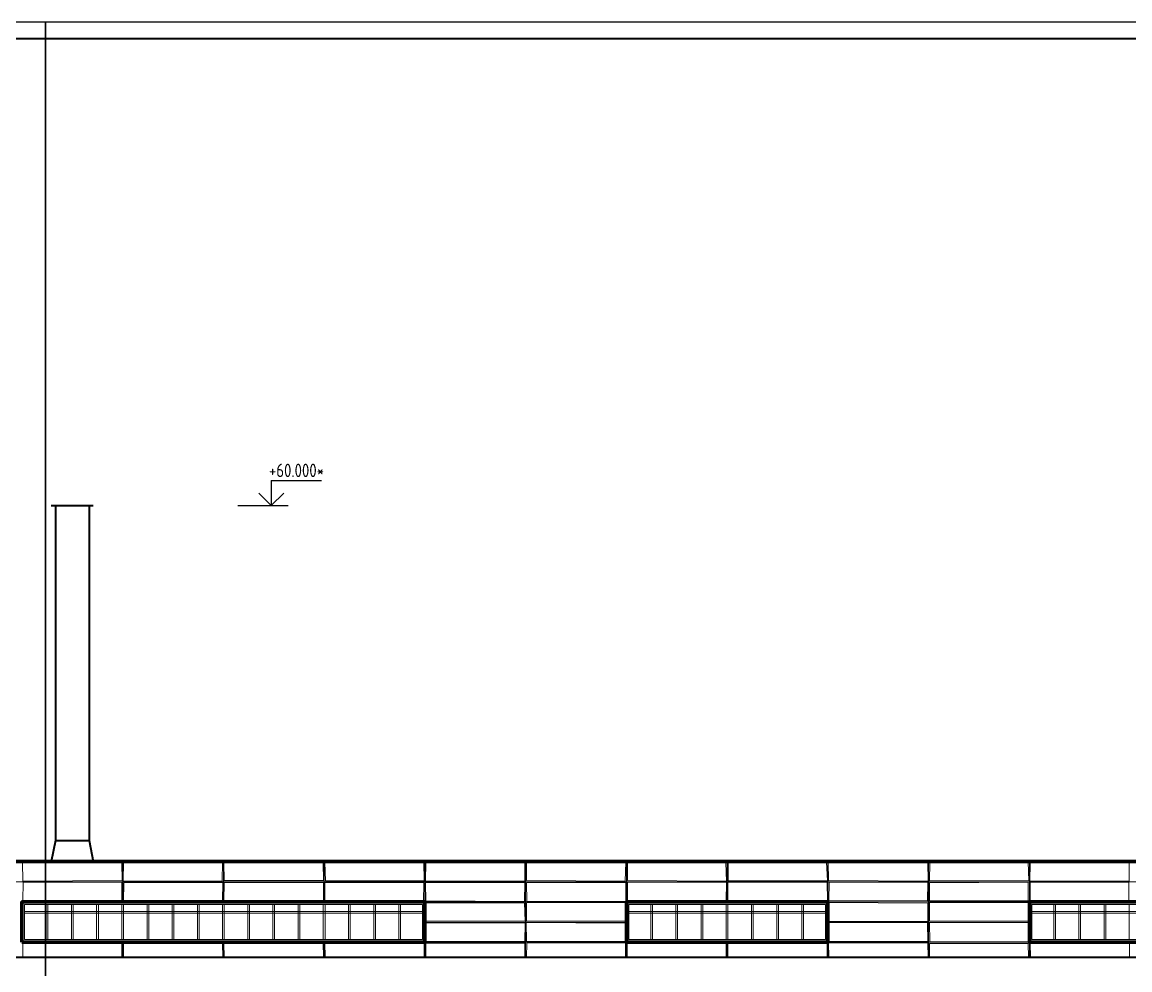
# Model space of a CAD drawing. Extents: x -50000 to 1632000, y -47600 to 308800.
# Drawn here: x 1126013 to 1191984, y 252350 to 308800 of the extents above; entities that cross this region are included whole.
import ezdxf
from ezdxf.enums import TextEntityAlignment as Align

# ---------------------------------------------------------------- set-up
doc = ezdxf.new("R2010")
doc.units = 0
doc.header["$MEASUREMENT"] = 0
doc.layers.get('Defpoints').update_dxf_attribs({"color": 6})
doc.layers.add('1', color=7, linetype='Continuous')
doc.styles.get("Standard").update_dxf_attribs({"font": 'isocpeur.ttf'})

msp = doc.modelspace()

# ---------------------------------------------------------------- linework, layer by layer
at = {"layer": '1', "linetype": 'Continuous'}
for p, q in [((1140850, 281500), (1143850, 281500)), ((1140850, 281500), (1140850, 280000)), ((1140100, 280750), (1140850, 280000)), ((1140850, 280000), (1141600, 280750)), ((1138850, 280000), (1141850, 280000))]:
    msp.add_line(p, q, dxfattribs=at)
at = {"layer": '1', "linetype": 'Continuous', "lineweight": 35}
for p, q in [((1127750, 280000), (1130250, 280000)), ((1128000, 279999.9), (1128000, 260050)), ((1130000, 279999.9), (1130000, 260050)), ((1128000, 260050), (1127750.1, 258800.1)), ((1130000, 260050), (1130249.9, 258800.1))]:
    msp.add_line(p, q, dxfattribs=at)
at = {"layer": '1', "lineweight": 35}
msp.add_line((1128000, 260050), (1130000, 260050), dxfattribs=at)
at = {"layer": '1', "color": 8, "linetype": 'Continuous', "lineweight": 13}
for p, q in [((1240300, 258800), (838000, 258800)), ((1132000, 258800), (1132000, 256400)), ((1138000, 258800), (1138000, 256400)), ((1144000, 258800), (1144000, 256400)), ((1150000, 258800), (1150000, 256400)), ((1156000, 258800), (1156000, 253100)), ((1162000, 258800), (1162000, 256400)), ((1168000, 258800), (1168000, 256400)), ((1174000, 258800), (1174000, 256400)), ((1180000, 258800), (1180000, 253100)), ((1186000, 258800), (1186000, 256400)), ((1240300, 257600), (838000, 257600)), ((1162000, 256400), (1150000, 256400)), ((1186000, 256400), (1174000, 256400)), ((1162000, 255200), (1150000, 255200)), ((1186000, 255200), (1174000, 255200)), ((1132000, 254000), (1132000, 253100)), ((1138000, 254000), (1138000, 253100)), ((1144000, 253100), (1144000, 254000)), ((1150000, 254000), (1150000, 253100)), ((1162000, 254000), (1150000, 254000)), ((1162000, 254000), (1162000, 253100)), ((1168000, 254000), (1168000, 253100)), ((1174000, 254000), (1174000, 253100)), ((1186000, 254000), (1174000, 254000)), ((1186000, 254000), (1186000, 253100))]:
    msp.add_line(p, q, dxfattribs=at)
at = {"layer": '1', "color": 8, "linetype": 'Continuous', "lineweight": 9}
for p, q in [((1126038.5, 258773.3), (1131958.2, 258729.9)), ((1126044.5, 257630.5), (1126038.5, 258773.3)), ((1131966.6, 257662.8), (1131958.2, 258729.9)), ((1132037.6, 257645), (1132044, 258756.5)), ((1132044, 258756.5), (1137936.1, 258775)), ((1137926.9, 257641.5), (1137936.1, 258775)), ((1138028.8, 258731.6), (1143937.7, 258732.7)), ((1138037.7, 257664.6), (1138028.8, 258731.6)), ((1143951.8, 257668.2), (1143937.7, 258732.7)), ((1144032.3, 258734.7), (1149942.6, 258755)), ((1144071.9, 257659.3), (1144032.3, 258734.7)), ((1149965.4, 257654.5), (1149942.6, 258755)), ((1150027.3, 257633.1), (1150046.4, 258760.7)), ((1150046.4, 258760.7), (1155943.3, 258742.3)), ((1155952.8, 257643.3), (1155943.3, 258742.3)), ((1156043.5, 257669.1), (1156044.1, 258739.3)), ((1156044.1, 258739.3), (1161962.6, 258767.1)), ((1161927, 257639.1), (1161962.6, 258767.1)), ((1162061.4, 257663.6), (1162065.9, 258739.6)), ((1162065.9, 258739.6), (1167928, 258726.4)), ((1168000, 258800), (1167928, 258726.4)), ((1167971.2, 257636.3), (1167928, 258726.4)), ((1168054, 258737.4), (1173927.2, 258755.9)), ((1168067, 257643.2), (1168054, 258737.4)), ((1173971.7, 257652.9), (1173927.2, 258755.9)), ((1174025.5, 258770.1), (1179953.8, 258767)), ((1174031.1, 257674.4), (1174025.5, 258770.1)), ((1179966.2, 257639.1), (1179953.8, 258767)), ((1180051.6, 257647.2), (1180065.8, 258741.4)), ((1180065.8, 258741.4), (1185929.6, 258772.6)), ((1185959.5, 257664.2), (1185929.6, 258772.6)), ((1186032.6, 257639), (1186045.4, 258729)), ((1186045.4, 258729), (1191934.4, 258736.2)), ((1191945.5, 257628.8), (1191934.4, 258736.2)), ((1126044.5, 257630.5), (1131966.6, 257662.8)), ((1126062.6, 256455.3), (1126065.3, 257572.9)), ((1126065.3, 257572.9), (1131941.4, 257572.9)), ((1131950.9, 256471.6), (1131941.4, 257572.9)), ((1132037.6, 257645), (1137926.9, 257641.5)), ((1132049.6, 256436.5), (1132069.8, 257540.3)), ((1132069.8, 257540.3), (1137969.5, 257556.3)), ((1137939.4, 256461.7), (1137969.5, 257556.3)), ((1138026.9, 256434), (1138034.8, 257543.8)), ((1138034.8, 257543.8), (1143954.5, 257540.7)), ((1138037.7, 257664.6), (1143951.8, 257668.2)), ((1143953.4, 256456.8), (1143954.5, 257540.7)), ((1144040.5, 257553.4), (1149936.6, 257531.5)), ((1144042.1, 256431.8), (1144040.5, 257553.4)), ((1144071.9, 257659.3), (1149965.4, 257654.5)), ((1149925.7, 256428.1), (1149936.6, 257531.5)), ((1150027.3, 257633.1), (1155952.8, 257643.3)), ((1150041.3, 257540), (1155952.7, 257561.4)), ((1150046.1, 256466.1), (1150041.3, 257540)), ((1155937.8, 256427.2), (1155952.7, 257561.4)), ((1156041.1, 257541), (1161973.9, 257549.9)), ((1156061.6, 256439.9), (1156041.1, 257541)), ((1156043.5, 257669.1), (1161927, 257639.1)), ((1161973.5, 256428.2), (1161973.9, 257549.9)), ((1162060.8, 257543.5), (1167954.6, 257567.9)), ((1162067.7, 256452.1), (1162060.8, 257543.5)), ((1162061.4, 257663.6), (1167971.2, 257636.3)), ((1167938.4, 256439), (1167954.6, 257567.9)), ((1168033.5, 256467.9), (1168034.1, 257570)), ((1168034.1, 257570), (1173967.2, 257569.2)), ((1168067, 257643.2), (1173971.7, 257652.9)), ((1173969.6, 256469.7), (1173967.2, 257569.2)), ((1174031.1, 257674.4), (1179966.2, 257639.1)), ((1174051.7, 256472.5), (1174073.8, 257573.1)), ((1174073.8, 257573.1), (1179961.4, 257564.2)), ((1179925.7, 256458.3), (1179961.4, 257564.2)), ((1180051.6, 257647.2), (1185959.5, 257664.2)), ((1180052.6, 256460), (1180056.4, 257535.4)), ((1180056.4, 257535.4), (1185938.1, 257566.6)), ((1185933.9, 256461), (1185938.1, 257566.6)), ((1186032.6, 257639), (1191945.5, 257628.8)), ((1186040.2, 256467.8), (1186048.6, 257570.9)), ((1186048.6, 257570.9), (1191926.5, 257551.5)), ((1191927.3, 256471), (1191926.5, 257551.5)), ((1126062.6, 256455.3), (1131950.9, 256471.6)), ((1132049.6, 256436.5), (1137939.4, 256461.7)), ((1138026.9, 256434), (1143953.4, 256456.8)), ((1144042.1, 256431.8), (1149925.7, 256428.1)), ((1150046.1, 256466.1), (1155937.8, 256427.2)), ((1150068.3, 255273.7), (1150072.5, 256346.1)), ((1150072.5, 256346.1), (1155939.8, 256349)), ((1155973, 255250.9), (1155939.8, 256349)), ((1156046.5, 255249.9), (1156055.1, 256345)), ((1156055.1, 256345), (1161944.2, 256368.4)), ((1156061.6, 256439.9), (1161973.5, 256428.2)), ((1161942.7, 255267.8), (1161944.2, 256368.4)), ((1162067.7, 256452.1), (1167938.4, 256439)), ((1168033.5, 256467.9), (1173969.6, 256469.7)), ((1174028.3, 255245.3), (1174042.1, 256366.1)), ((1174042.1, 256366.1), (1179962.3, 256329.8)), ((1174051.7, 256472.5), (1179925.7, 256458.3)), ((1179957.7, 255228.5), (1179962.3, 256329.8)), ((1180052.6, 256460), (1185933.9, 256461)), ((1180058.5, 255264.8), (1180060.4, 256354.8)), ((1180060.4, 256354.8), (1185936.4, 256338)), ((1185926.3, 255246.9), (1185936.4, 256338)), ((1186040.2, 256467.8), (1191927.3, 256471)), ((1192000, 256400), (1191927.3, 256471)), ((1150000, 255200), (1150068.3, 255273.7)), ((1150044.1, 255146.8), (1155962.3, 255155.3)), ((1150052.7, 254055.6), (1150044.1, 255146.8)), ((1150068.3, 255273.7), (1155973, 255250.9)), ((1155958.3, 254043.9), (1155962.3, 255155.3)), ((1156037.5, 255163.8), (1161955, 255135.1)), ((1156057.6, 254037.5), (1156037.5, 255163.8)), ((1156046.5, 255249.9), (1161942.7, 255267.8)), ((1161974.5, 254055.9), (1161955, 255135.1)), ((1174028.3, 255245.3), (1179957.7, 255228.5)), ((1174046.8, 255157.7), (1179929.7, 255173.7)), ((1174072.8, 254053.8), (1174046.8, 255157.7)), ((1179959.6, 254032), (1179929.7, 255173.7)), ((1180052.6, 255164.2), (1185950.5, 255164)), ((1180064.2, 254027), (1180052.6, 255164.2)), ((1180058.5, 255264.8), (1185926.3, 255246.9)), ((1185949, 254044.3), (1185950.5, 255164)), ((1150052.7, 254055.6), (1155958.3, 254043.9)), ((1156057.6, 254037.5), (1161974.5, 254055.9)), ((1174072.8, 254053.8), (1179959.6, 254032)), ((1180064.2, 254027), (1185949, 254044.3)), ((1186000, 254000), (1185932.3, 253925.8)), ((1126053.5, 253100), (1126056.5, 253942.3)), ((1126056.5, 253942.3), (1131955, 253946.4)), ((1131947.7, 253100), (1131955, 253946.4)), ((1132047.4, 253100), (1132055.9, 253929.7)), ((1132055.9, 253929.7), (1137942.9, 253928.9)), ((1137962.3, 253100), (1137942.9, 253928.9)), ((1138027.7, 253941.5), (1143934.6, 253958.7)), ((1138040.2, 253100), (1138027.7, 253941.5)), ((1143959.4, 253100), (1143934.6, 253958.7)), ((1144032.3, 253958.8), (1149963.6, 253936.1)), ((1144051.5, 253100), (1144032.3, 253958.8)), ((1149962.5, 253100), (1149963.6, 253936.1)), ((1150047.7, 253100), (1150056, 253948.6)), ((1150056, 253948.6), (1155956.1, 253938.7)), ((1155958.4, 253100), (1155956.1, 253938.7)), ((1156045, 253100), (1156060.5, 253930)), ((1156060.5, 253930), (1161952.5, 253968.5)), ((1161940.4, 253100), (1161952.5, 253968.5)), ((1162050.5, 253936.1), (1167945.9, 253943.8)), ((1162052.6, 253100), (1162050.5, 253936.1)), ((1167934.8, 253100), (1167945.9, 253943.8)), ((1168033.3, 253100), (1168033.8, 253943.8)), ((1168033.8, 253943.8), (1173958.9, 253936.1)), ((1173961.7, 253100), (1173958.9, 253936.1)), ((1174028, 253968.5), (1179949.5, 253966.2)), ((1174051.6, 253100), (1174028, 253968.5)), ((1179965.3, 253100), (1179949.5, 253966.2)), ((1180044.6, 253100), (1180053.1, 253926.9)), ((1180053.1, 253926.9), (1185932.3, 253925.8)), ((1185955, 253100), (1185932.3, 253925.8)), ((1186045.7, 253943.2), (1191956, 253947.4)), ((1186059.4, 253100), (1186045.7, 253943.2)), ((1191960, 253100), (1191956, 253947.4))]:
    msp.add_line(p, q, dxfattribs=at)
at = {"layer": '1', "linetype": 'Continuous', "lineweight": 20}
for p, q in [((1126150, 254150), (1126150, 256250)), ((1126150, 256250), (1149850, 256250)), ((1127450, 256250), (1127450, 254150)), ((1127550, 254150), (1127550, 256250)), ((1128950, 256250), (1128950, 254150)), ((1129050, 254150), (1129050, 256250)), ((1130450, 256250), (1130450, 254150)), ((1130550, 254150), (1130550, 256250)), ((1131950, 256250), (1131950, 254150)), ((1132050, 254150), (1132050, 256250)), ((1133450, 256250), (1133450, 254150)), ((1133550, 254150), (1133550, 256250)), ((1134950, 256250), (1134950, 254150)), ((1135050, 254150), (1135050, 256250)), ((1136450, 256250), (1136450, 254150)), ((1136550, 254150), (1136550, 256250)), ((1137950, 256250), (1137950, 254150)), ((1138050, 254150), (1138050, 256250)), ((1139450, 256250), (1139450, 254150)), ((1139550, 254150), (1139550, 256250)), ((1140950, 256250), (1140950, 254150)), ((1141050, 254150), (1141050, 256250)), ((1142450, 256250), (1142450, 254150)), ((1142550, 254150), (1142550, 256250)), ((1143950, 256250), (1143950, 254150)), ((1144050, 254150), (1144050, 256250)), ((1145450, 256250), (1145450, 254150)), ((1145550, 254150), (1145550, 256250)), ((1146950, 256250), (1146950, 254150)), ((1147050, 254150), (1147050, 256250)), ((1148450, 256250), (1148450, 254150)), ((1148550, 254150), (1148550, 256250)), ((1149850, 256250), (1149850, 254150)), ((1173850, 256250), (1162150, 256250)), ((1162150, 256250), (1162150, 254150)), ((1163450, 254150), (1163450, 256250)), ((1163550, 256250), (1163550, 254150)), ((1164950, 254150), (1164950, 256250)), ((1165050, 256250), (1165050, 254150)), ((1166450, 254150), (1166450, 256250)), ((1166550, 256250), (1166550, 254150)), ((1167950, 254150), (1167950, 256250)), ((1168050, 256250), (1168050, 254150)), ((1169450, 254150), (1169450, 256250)), ((1169550, 256250), (1169550, 254150)), ((1170950, 254150), (1170950, 256250)), ((1171050, 256250), (1171050, 254150)), ((1172450, 254150), (1172450, 256250)), ((1172550, 256250), (1172550, 254150)), ((1173850, 254150), (1173850, 256250)), ((1186150, 254150), (1186150, 256250)), ((1186150, 256250), (1240000, 256250)), ((1187450, 256250), (1187450, 254150)), ((1187550, 254150), (1187550, 256250)), ((1188950, 256250), (1188950, 254150)), ((1189050, 254150), (1189050, 256250)), ((1190450, 256250), (1190450, 254150)), ((1190550, 254150), (1190550, 256250)), ((1191950, 256250), (1191950, 254150)), ((1126150, 255820), (1149850, 255820)), ((1126150, 255720), (1149850, 255720)), ((1173850, 255820), (1162150, 255820)), ((1173850, 255720), (1162150, 255720)), ((1186150, 255820), (1240000, 255820)), ((1186150, 255720), (1240000, 255720)), ((1149850, 254150), (1126150, 254150)), ((1162150, 254150), (1173850, 254150)), ((1240000, 254150), (1186150, 254150))]:
    msp.add_line(p, q, dxfattribs=at)
at = {"layer": '1', "linetype": 'Continuous', "lineweight": 40}
msp.add_line((838300, 253100), (1240000, 253100), dxfattribs=at)
at = {"layer": '1', "linetype": 'Continuous', "lineweight": 40, "flags": 128}
msp.add_lwpolyline([(795000, 191000), (1294600, 191000), (1294600, 307800), (795000, 307800)], close=True, dxfattribs=at)
at = {"layer": '1', "lineweight": 70}
msp.add_lwpolyline([(1240000, 254000), (1186000, 254000), (1186000, 256400), (1240300, 256400), (1240300, 258800), (838000, 258800), (838000, 256400), (868000, 256400), (868000, 254000), (838000, 254000)], dxfattribs=at)
for points in [[(1126000, 254000), (1150000, 254000), (1150000, 256400), (1126000, 256400)], [(1162000, 254000), (1174000, 254000), (1174000, 256400), (1162000, 256400)]]:
    msp.add_lwpolyline(points, close=True, dxfattribs=at)
at = {"layer": '1', "color": 1, "lineweight": 70}
msp.add_lwpolyline([(1240300, 256400), (1186000, 256400), (1186000, 254000), (1240000, 254000)], dxfattribs=at)
at = {"layer": 'Defpoints', "linetype": 'Continuous'}
msp.add_xline((1315800, 258800), (-1, 0), dxfattribs=at)
at = {"layer": 'Defpoints'}
for points in [[(959200, 190000), (1127400, 190000), (1127400, 308800), (959200, 308800)], [(1127400, 190000), (1295600, 190000), (1295600, 308800), (1127400, 308800)]]:
    msp.add_lwpolyline(points, close=True, dxfattribs=at)

# ---------------------------------------------------------------- texts
at = {"layer": '1', "width": 0.8}
msp.add_text('+60.000*', height=800, dxfattribs=at).set_placement((1142350, 282100), align=Align.MIDDLE_CENTER)

doc.saveas('drawing.dxf')
